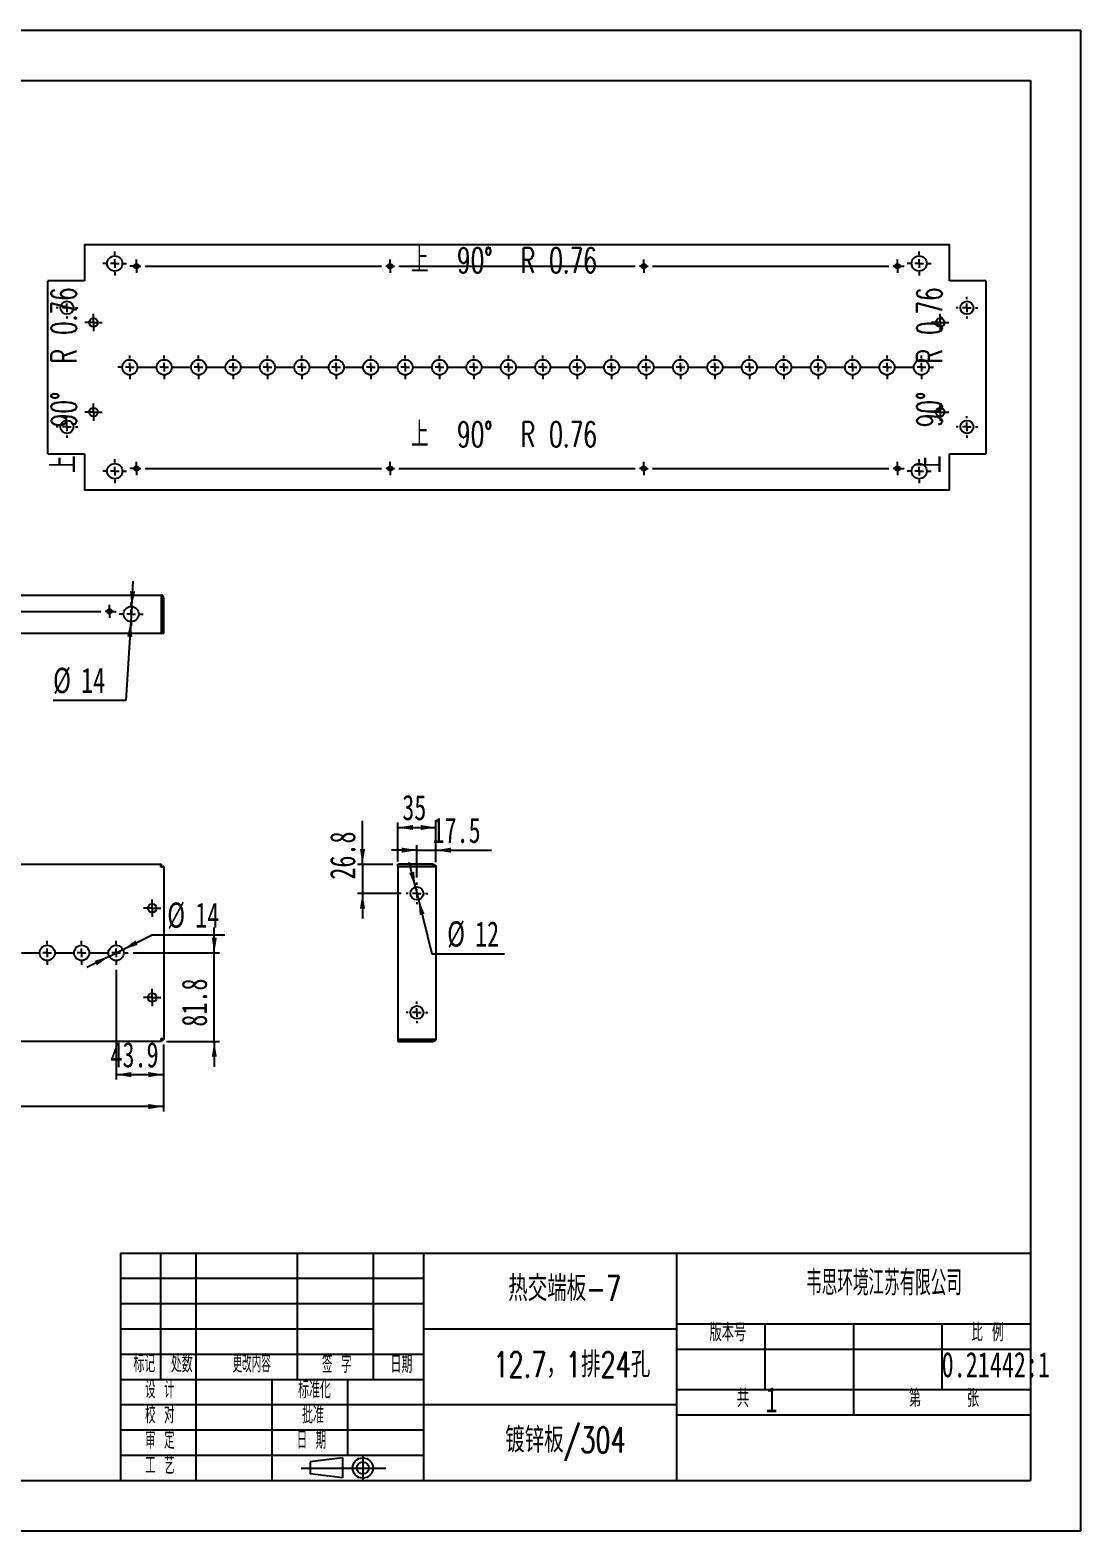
# Model space of a CAD drawing. Extents: x 0 to 1959, y 0 to 1385.
# Drawn here: x 989 to 1959, y 0 to 1385 of the extents above; entities that cross this region are included whole.
import ezdxf

# ---------------------------------------------------------------- set-up
doc = ezdxf.new("R2010")
doc.units = 0
doc.header["$LTSCALE"] = 4.663751
doc.layers.get('0').update_dxf_attribs({"linetype": 'CONTINUOUS'})
for name, color, linetype in [('粗实线', 7, 'CONTINUOUS'), ('细实线', 7, 'CONTINUOUS'), ('轮廓线层', 7, 'CONTINUOUS')]:
    doc.layers.add(name, color=color, linetype=linetype)
doc.styles.add('SLDTEXTSTYLE0', font='TXT', dxfattribs={"width": 0.7, "bigfont": 'bigfont'})
doc.styles.add('SLDTEXTSTYLE1', font='TXT', dxfattribs={"width": 0.56, "bigfont": 'bigfont'})
doc.styles.add('SLDTEXTSTYLE2', font='TXT', dxfattribs={"width": 0.49, "bigfont": 'bigfont'})
doc.styles.add('SLDTEXTSTYLE3', font='TXT', dxfattribs={"width": 0.54, "bigfont": 'bigfont'})
doc.styles.add('SLDTEXTSTYLE4', font='TXT', dxfattribs={"width": 0.63, "bigfont": 'bigfont'})
doc.styles.add('SLDTEXTSTYLE5', font='TXT', dxfattribs={"width": 0.586667, "bigfont": 'bigfont'})
doc.styles.add('SLDTEXTSTYLE6', font='TXT', dxfattribs={"width": 0.7})
doc.styles.add('SLDTEXTSTYLE7', font='TXT', dxfattribs={"width": 0.628571, "bigfont": 'bigfont'})
doc.dimstyles.new('SLDDIMSTYLE0', dxfattribs={"dimtxt": 23.318754, "dimasz": 13.991252, "dimexe": 0, "dimexo": 0.0625, "dimgap": 5.829689, "dimtad": 2, "dimdec": 1, "dimrnd": 1e-09, "dimzin": 12, "dimtxsty": 'SLDTEXTSTYLE6', "dimsah": 1, "dimcen": 0.09, "dimazin": 3, "dimtfac": 1, "dimtdec": 1, "dimtofl": 0, "dimtmove": 0, "dimatfit": 3, "dimtolj": 1, "dimtzin": 12})
doc.dimstyles.new('SLDDIMSTYLE1', dxfattribs={"dimtxt": 23.318754, "dimasz": 13.991252, "dimexe": 0, "dimexo": 0.0625, "dimgap": 5.829689, "dimtad": 2, "dimdec": 1, "dimrnd": 1e-09, "dimzin": 12, "dimtxsty": 'SLDTEXTSTYLE6', "dimsah": 1, "dimcen": 0.09, "dimazin": 3, "dimtfac": 1, "dimtdec": 1, "dimtmove": 0, "dimatfit": 3, "dimtolj": 1, "dimtzin": 12})
doc.dimstyles.new('SLDDIMSTYLE2', dxfattribs={"dimtxt": 23.318754, "dimasz": 13.991252, "dimexe": 0, "dimexo": 0.0625, "dimgap": 5.829689, "dimtad": 0, "dimtih": 1, "dimtoh": 1, "dimdec": 1, "dimrnd": 1e-09, "dimzin": 12, "dimtxsty": 'SLDTEXTSTYLE6', "dimsah": 1, "dimcen": 0, "dimazin": 3, "dimtfac": 1, "dimtdec": 1, "dimtmove": 0, "dimatfit": 3, "dimtolj": 1, "dimtzin": 12})

# ---------------------------------------------------------------- blocks, each defined once
blk = doc.blocks.new('块6')
at = {"color": 7, "linetype": 'CONTINUOUS'}
for p, q in [((593.5, 724.1), (556.2, 719.4)), ((556.2, 719.4), (556.2, 705.4)), ((593.5, 724.1), (593.5, 700.8)), ((593.5, 700.8), (556.2, 705.4))]:
    blk.add_line(p, q, dxfattribs=at)
at = {"layer": '轮廓线层', "color": 7}
for p, q in [((545.6, 712.3), (643.2, 712.3)), ((616.7, 726.1), (616.7, 698.5))]:
    blk.add_line(p, q, dxfattribs=at)
for radius in [11.7, 7]:
    blk.add_circle((616.7, 712.3), radius, dxfattribs=at)
blk = doc.blocks.new('_D')
at = {"layer": '细实线'}
for p, q in [((310.6, 449), (310.6, 387)), ((1112.6, 449), (1112.6, 387)), ((1112.6, 391.7), (310.6, 391.7))]:
    blk.add_line(p, q, dxfattribs=at)
for points in [[(310.6, 391.7), (324.6, 389.4), (324.6, 394)], [(1112.6, 391.7), (1098.6, 394), (1098.6, 389.4)]]:
    blk.add_solid(points, dxfattribs=at)
at = {"layer": '细实线', "insert": (691.3, 421.8), "char_height": 23.32, "attachment_point": 1, "style": 'SLDTEXTSTYLE6'}
blk.add_mtext('802', dxfattribs=at)
blk = doc.blocks.new('_D_2')
at = {"layer": '细实线'}
for p, q in [((1068.7, 517.8), (1068.7, 416.5)), ((1112.6, 449), (1112.6, 416.5)), ((1068.7, 421.2), (1112.6, 421.2))]:
    blk.add_line(p, q, dxfattribs=at)
for points in [[(1068.7, 421.2), (1082.7, 418.8), (1082.7, 423.5)], [(1112.6, 421.2), (1098.6, 423.5), (1098.6, 418.8)]]:
    blk.add_solid(points, dxfattribs=at)
at = {"layer": '细实线', "insert": (1063.5, 451.2), "char_height": 23.32, "attachment_point": 1, "style": 'SLDTEXTSTYLE6'}
blk.add_mtext('43.9', dxfattribs=at)
blk = doc.blocks.new('_D_3')
at = {"layer": '细实线'}
for p, q in [((1159.3, 533.5), (1159.3, 556.8)), ((1084.4, 533.5), (1164, 533.5)), ((1159.3, 451.7), (1159.3, 533.5)), ((1115.3, 451.7), (1164, 451.7)), ((1159.3, 451.7), (1159.3, 428.4))]:
    blk.add_line(p, q, dxfattribs=at)
for points in [[(1159.3, 533.5), (1161.6, 547.4), (1157, 547.4)], [(1159.3, 451.7), (1157, 437.7), (1161.6, 437.7)]]:
    blk.add_solid(points, dxfattribs=at)
at = {"layer": '细实线', "insert": (1129.2, 465.4), "char_height": 23.32, "attachment_point": 1, "rotation": 90, "style": 'SLDTEXTSTYLE6'}
blk.add_mtext('81.8', dxfattribs=at)
blk = doc.blocks.new('_D_4')
at = {"layer": '细实线'}
for p, q in [((1075, 536.6), (1101.9, 550)), ((1101.9, 550), (1168.9, 550)), ((1062.4, 530.3), (1041.6, 520)), ((1062.4, 530.3), (1075, 536.6))]:
    blk.add_line(p, q, dxfattribs=at)
for points in [[(1075, 536.6), (1088.5, 540.7), (1086.5, 544.9)], [(1062.4, 530.3), (1048.9, 526.2), (1051, 522)]]:
    blk.add_solid(points, dxfattribs=at)
at = {"layer": '细实线', "char_height": 23.32, "attachment_point": 1, "style": 'SLDTEXTSTYLE6'}
for s, insert in [('%%c', (1115.9, 580)), ('14', (1141.7, 580))]:
    blk.add_mtext(s, dxfattribs=dict(at, insert=insert))
blk = doc.blocks.new('SW_CENTERMARKSYMBOL_0')
at = {"layer": '细实线', "color": 0}
for p, q in [((-706.5, 0), (-709.5, 0)), ((-698.5, 0), (-702.5, 0)), ((-698.5, 8), (-698.5, 11)), ((-698.5, 0), (-698.5, 4)), ((-698.5, 0), (-698.5, -4)), ((-698.5, 0), (-694.5, 0)), ((-690.5, 0), (-674.75, 0)), ((-666.75, 0), (-670.75, 0)), ((-666.75, 8), (-666.75, 11)), ((-666.75, 0), (-666.75, 4)), ((-666.75, 0), (-666.75, -4)), ((-666.75, 0), (-662.75, 0)), ((-658.75, 0), (-643, 0)), ((-635, 0), (-639, 0)), ((-635, 8), (-635, 11)), ((-635, 0), (-635, 4)), ((-635, 0), (-635, -4)), ((-635, 0), (-631, 0)), ((-627, 0), (-611.25, 0)), ((-603.25, 0), (-607.25, 0)), ((-603.25, 8), (-603.25, 11)), ((-603.25, 0), (-603.25, 4)), ((-603.25, 0), (-603.25, -4)), ((-603.25, 0), (-599.25, 0)), ((-595.25, 0), (-579.5, 0)), ((-571.5, 0), (-575.5, 0)), ((-571.5, 8), (-571.5, 11)), ((-571.5, 0), (-571.5, 4)), ((-571.5, 0), (-571.5, -4)), ((-571.5, 0), (-567.5, 0)), ((-563.5, 0), (-547.75, 0)), ((-539.75, 0), (-543.75, 0)), ((-539.75, 8), (-539.75, 11)), ((-539.75, 0), (-539.75, 4)), ((-539.75, 0), (-539.75, -4)), ((-539.75, 0), (-535.75, 0)), ((-531.75, 0), (-516, 0)), ((-508, 0), (-512, 0)), ((-508, 8), (-508, 11)), ((-508, 0), (-508, 4)), ((-508, 0), (-508, -4)), ((-508, 0), (-504, 0)), ((-500, 0), (-484.25, 0)), ((-476.25, 0), (-480.25, 0)), ((-476.25, 8), (-476.25, 11)), ((-476.25, 0), (-476.25, 4)), ((-476.25, 0), (-476.25, -4)), ((-476.25, 0), (-472.25, 0)), ((-468.25, 0), (-452.5, 0)), ((-444.5, 0), (-448.5, 0)), ((-444.5, 8), (-444.5, 11)), ((-444.5, 0), (-444.5, 4)), ((-444.5, 0), (-444.5, -4)), ((-444.5, 0), (-440.5, 0)), ((-436.5, 0), (-420.75, 0)), ((-412.75, 0), (-416.75, 0)), ((-412.75, 8), (-412.75, 11)), ((-412.75, 0), (-412.75, 4)), ((-412.75, 0), (-412.75, -4)), ((-412.75, 0), (-408.75, 0)), ((-404.75, 0), (-389, 0)), ((-381, 0), (-385, 0)), ((-381, 8), (-381, 11)), ((-381, 0), (-381, 4)), ((-381, 0), (-381, -4)), ((-381, 0), (-377, 0)), ((-373, 0), (-357.25, 0)), ((-349.25, 0), (-353.25, 0)), ((-349.25, 8), (-349.25, 11)), ((-349.25, 0), (-349.25, 4)), ((-349.25, 0), (-349.25, -4)), ((-349.25, 0), (-345.25, 0)), ((-341.25, 0), (-325.5, 0)), ((-317.5, 0), (-321.5, 0)), ((-317.5, 8), (-317.5, 11)), ((-317.5, 0), (-317.5, 4)), ((-317.5, 0), (-317.5, -4)), ((-317.5, 0), (-313.5, 0)), ((-309.5, 0), (-293.75, 0)), ((-285.75, 0), (-289.75, 0)), ((-285.75, 8), (-285.75, 11)), ((-285.75, 0), (-285.75, 4)), ((-285.75, 0), (-285.75, -4)), ((-285.75, 0), (-281.75, 0)), ((-277.75, 0), (-262, 0)), ((-254, 0), (-258, 0)), ((-254, 8), (-254, 11)), ((-254, 0), (-254, 4)), ((-254, 0), (-254, -4)), ((-254, 0), (-250, 0)), ((-246, 0), (-230.25, 0)), ((-222.25, 0), (-226.25, 0)), ((-222.25, 8), (-222.25, 11)), ((-222.25, 0), (-222.25, 4)), ((-222.25, 0), (-222.25, -4)), ((-222.25, 0), (-218.25, 0)), ((-214.25, 0), (-198.5, 0)), ((-190.5, 0), (-194.5, 0)), ((-190.5, 8), (-190.5, 11)), ((-190.5, 0), (-190.5, 4)), ((-190.5, 0), (-190.5, -4)), ((-190.5, 0), (-186.5, 0)), ((-182.5, 0), (-166.75, 0)), ((-158.75, 0), (-162.75, 0)), ((-158.75, 8), (-158.75, 11)), ((-158.75, 0), (-158.75, 4)), ((-158.75, 0), (-158.75, -4)), ((-158.75, 0), (-154.75, 0)), ((-150.75, 0), (-135, 0)), ((-127, 0), (-131, 0)), ((-127, 8), (-127, 11)), ((-127, 0), (-127, 4)), ((-127, 0), (-127, -4)), ((-127, 0), (-123, 0)), ((-119, 0), (-103.25, 0)), ((-95.25, 0), (-99.25, 0)), ((-95.25, 8), (-95.25, 11)), ((-95.25, 0), (-95.25, 4)), ((-95.25, 0), (-95.25, -4)), ((-95.25, 0), (-91.25, 0)), ((-87.25, 0), (-71.5, 0)), ((-63.5, 0), (-67.5, 0)), ((-63.5, 8), (-63.5, 11)), ((-63.5, 0), (-63.5, 4)), ((-63.5, 0), (-63.5, -4)), ((-63.5, 0), (-59.5, 0)), ((-55.5, 0), (-39.75, 0)), ((-31.75, 0), (-35.75, 0)), ((-31.75, 8), (-31.75, 11)), ((-31.75, 0), (-31.75, 4)), ((-31.75, 0), (-31.75, -4)), ((-31.75, 0), (-27.75, 0)), ((-23.75, 0), (-8, 0)), ((0, 0), (-4, 0)), ((0, 8), (0, 11)), ((0, 0), (0, 4)), ((0, 0), (0, -4)), ((0, 0), (4, 0)), ((8, 0), (23.75, 0)), ((31.75, 0), (27.75, 0)), ((31.75, 8), (31.75, 11)), ((31.75, 0), (31.75, 4)), ((31.75, 0), (31.75, -4)), ((31.75, 0), (35.75, 0)), ((39.75, 0), (42.75, 0)), ((-698.5, -8), (-698.5, -11)), ((-666.75, -8), (-666.75, -11)), ((-635, -8), (-635, -11)), ((-603.25, -8), (-603.25, -11)), ((-571.5, -8), (-571.5, -11)), ((-539.75, -8), (-539.75, -11)), ((-508, -8), (-508, -11)), ((-476.25, -8), (-476.25, -11)), ((-444.5, -8), (-444.5, -11)), ((-412.75, -8), (-412.75, -11)), ((-381, -8), (-381, -11)), ((-349.25, -8), (-349.25, -11)), ((-317.5, -8), (-317.5, -11)), ((-285.75, -8), (-285.75, -11)), ((-254, -8), (-254, -11)), ((-222.25, -8), (-222.25, -11)), ((-190.5, -8), (-190.5, -11)), ((-158.75, -8), (-158.75, -11)), ((-127, -8), (-127, -11)), ((-95.25, -8), (-95.25, -11)), ((-63.5, -8), (-63.5, -11)), ((-31.75, -8), (-31.75, -11)), ((0, -8), (0, -11)), ((31.75, -8), (31.75, -11))]:
    blk.add_line(p, q, dxfattribs=at)
blk = doc.blocks.new('SW_CENTERMARKSYMBOL_2')
at = {"layer": '细实线', "color": 0}
for p, q in [((-4, 0), (-8, 0)), ((0, 0), (-4, 0)), ((0, 4), (0, 8)), ((0, 0), (0, 4)), ((0, 0), (0, -4)), ((0, 0), (4, 0)), ((4, 0), (8, 0)), ((0, -4), (0, -8))]:
    blk.add_line(p, q, dxfattribs=at)
blk = doc.blocks.new('SW_CENTERMARKSYMBOL_3')
at = {"layer": '细实线', "color": 0}
for p, q in [((-4, 0), (-8, 0)), ((0, 0), (-4, 0)), ((0, 4), (0, 8)), ((0, 0), (0, 4)), ((0, 0), (0, -4)), ((0, 0), (4, 0)), ((4, 0), (8, 0)), ((0, -4), (0, -8))]:
    blk.add_line(p, q, dxfattribs=at)
blk = doc.blocks.new('_D_9')
at = {"layer": '细实线'}
for p, q in [((1328.7, 617.9), (1328.7, 653.9)), ((1363.7, 617.2), (1363.7, 653.9)), ((1328.7, 649.2), (1363.7, 649.2))]:
    blk.add_line(p, q, dxfattribs=at)
for points in [[(1328.7, 649.2), (1342.7, 646.9), (1342.7, 651.5)], [(1363.7, 649.2), (1349.7, 651.5), (1349.7, 646.9)]]:
    blk.add_solid(points, dxfattribs=at)
at = {"layer": '细实线', "insert": (1332.7, 679.3), "char_height": 23.32, "attachment_point": 1, "style": 'SLDTEXTSTYLE6'}
blk.add_mtext('35', dxfattribs=at)
blk = doc.blocks.new('_D_10')
at = {"layer": '细实线'}
for p, q in [((1346.2, 628.3), (1322.9, 628.3)), ((1346.2, 603.1), (1346.2, 632.9)), ((1346.2, 628.3), (1363.7, 628.3)), ((1363.7, 617.2), (1363.7, 632.9)), ((1363.7, 628.3), (1414.9, 628.3))]:
    blk.add_line(p, q, dxfattribs=at)
for points in [[(1346.2, 628.3), (1332.2, 630.6), (1332.2, 625.9)], [(1363.7, 628.3), (1377.7, 625.9), (1377.7, 630.6)]]:
    blk.add_solid(points, dxfattribs=at)
at = {"layer": '细实线', "insert": (1360.6, 658.3), "char_height": 23.32, "attachment_point": 1, "style": 'SLDTEXTSTYLE6'}
blk.add_mtext('17.5', dxfattribs=at)
blk = doc.blocks.new('_D_11')
at = {"layer": '细实线'}
for p, q in [((1296, 615.2), (1296, 655.4)), ((1324.1, 615.2), (1291.4, 615.2)), ((1296, 615.2), (1296, 588.4)), ((1331.6, 588.4), (1291.4, 588.4)), ((1296, 588.4), (1296, 565.1))]:
    blk.add_line(p, q, dxfattribs=at)
for points in [[(1296, 615.2), (1298.4, 629.2), (1293.7, 629.2)], [(1296, 588.4), (1293.7, 574.4), (1298.4, 574.4)]]:
    blk.add_solid(points, dxfattribs=at)
at = {"layer": '细实线', "insert": (1266, 601.1), "char_height": 23.32, "attachment_point": 1, "rotation": 90, "style": 'SLDTEXTSTYLE6'}
blk.add_mtext('26.8', dxfattribs=at)
blk = doc.blocks.new('_D_12')
at = {"layer": '细实线'}
for p, q in [((1344.8, 594.2), (1339.2, 616.9)), ((1344.8, 594.2), (1347.7, 582.6)), ((1347.7, 582.6), (1360.1, 532.5)), ((1360.1, 532.5), (1427, 532.5))]:
    blk.add_line(p, q, dxfattribs=at)
for points in [[(1344.8, 594.2), (1343.7, 608.4), (1339.1, 607.3)], [(1347.7, 582.6), (1348.8, 568.4), (1353.3, 569.6)]]:
    blk.add_solid(points, dxfattribs=at)
at = {"layer": '细实线', "char_height": 23.32, "attachment_point": 1, "style": 'SLDTEXTSTYLE6'}
for s, insert in [('%%c', (1374.1, 562.6)), ('12', (1399.8, 562.6))]:
    blk.add_mtext(s, dxfattribs=dict(at, insert=insert))
blk = doc.blocks.new('SW_CENTERMARKSYMBOL_5')
at = {"layer": '细实线', "color": 0}
for p, q in [((-8, 0), (-10, 0)), ((0, 0), (-4, 0)), ((0, 8), (0, 10)), ((0, 0), (0, 4)), ((0, 0), (0, -4)), ((0, 0), (4, 0)), ((8, 0), (10, 0)), ((0, -8), (0, -10))]:
    blk.add_line(p, q, dxfattribs=at)
blk = doc.blocks.new('SW_CENTERMARKSYMBOL_6')
at = {"layer": '细实线', "color": 0}
for p, q in [((-8, 0), (-10, 0)), ((0, 0), (-4, 0)), ((0, 8), (0, 10)), ((0, 0), (0, 4)), ((0, 0), (0, -4)), ((0, 0), (4, 0)), ((8, 0), (10, 0)), ((0, -8), (0, -10))]:
    blk.add_line(p, q, dxfattribs=at)
blk = doc.blocks.new('_D_17')
at = {"layer": '细实线'}
for p, q in [((1083.1, 853.1), (1084.5, 876.4)), ((1083.1, 853.1), (1082.2, 839.2)), ((1082.2, 839.2), (1077.6, 766.5)), ((1077.6, 766.5), (1010.6, 766.5))]:
    blk.add_line(p, q, dxfattribs=at)
for points in [[(1083.1, 853.1), (1086.3, 867), (1081.6, 867.3)], [(1082.2, 839.2), (1079, 825.4), (1083.6, 825.1)]]:
    blk.add_solid(points, dxfattribs=at)
at = {"layer": '细实线', "char_height": 23.32, "attachment_point": 1, "style": 'SLDTEXTSTYLE6'}
for s, insert in [('%%c', (1010.6, 796.6)), ('14', (1036.4, 796.6))]:
    blk.add_mtext(s, dxfattribs=dict(at, insert=insert))
blk = doc.blocks.new('SW_CENTERMARKSYMBOL_8')
at = {"layer": '细实线', "color": 0}
for p, q in [((-8, 0), (-11, 0)), ((0, 0), (-4, 0)), ((0, 8), (0, 11)), ((0, 0), (0, 4)), ((0, 0), (0, -4)), ((0, 0), (4, 0)), ((8, 0), (11, 0)), ((0, -8), (0, -11))]:
    blk.add_line(p, q, dxfattribs=at)
blk = doc.blocks.new('SW_CENTERMARKSYMBOL_9')
at = {"layer": '细实线', "color": 0}
for p, q in [((-238, 0), (-240.1, 0)), ((-234, 0), (-238, 0)), ((-234, 4), (-234, 6.1)), ((-234, 0), (-234, 4)), ((-234, 0), (-234, -4)), ((-234, 0), (-230, 0)), ((-226, 0), (-8, 0)), ((0, 0), (-4, 0)), ((0, 4), (0, 6.1)), ((0, 0), (0, 4)), ((0, 0), (0, -4)), ((0, 0), (4, 0)), ((8, 0), (226, 0)), ((234, 0), (230, 0)), ((234, 4), (234, 6.1)), ((234, 0), (234, 4)), ((234, 0), (234, -4)), ((234, 0), (238, 0)), ((242, 0), (460, 0)), ((468, 0), (464, 0)), ((468, 4), (468, 6.1)), ((468, 0), (468, 4)), ((468, 0), (468, -4)), ((468, 0), (472, 0)), ((472, 0), (474.1, 0)), ((-234, -4), (-234, -6.1)), ((0, -4), (0, -6.1)), ((234, -4), (234, -6.1)), ((468, -4), (468, -6.1))]:
    blk.add_line(p, q, dxfattribs=at)
blk = doc.blocks.new('SW_CENTERMARKSYMBOL_10')
at = {"layer": '细实线', "color": 0}
for p, q in [((-39.75, 0), (-42.75, 0)), ((-31.75, 0), (-35.75, 0)), ((-31.75, 8), (-31.75, 11)), ((-31.75, 0), (-31.75, 4)), ((-31.75, 0), (-31.75, -4)), ((-31.75, 0), (-27.75, 0)), ((-23.75, 0), (-8, 0)), ((0, 0), (-4, 0)), ((0, 8), (0, 11)), ((0, 0), (0, 4)), ((0, 0), (0, -4)), ((0, 0), (4, 0)), ((8, 0), (23.75, 0)), ((31.75, 0), (27.75, 0)), ((31.75, 8), (31.75, 11)), ((31.75, 0), (31.75, 4)), ((31.75, 0), (31.75, -4)), ((31.75, 0), (35.75, 0)), ((39.75, 0), (55.5, 0)), ((63.5, 0), (59.5, 0)), ((63.5, 8), (63.5, 11)), ((63.5, 0), (63.5, 4)), ((63.5, 0), (63.5, -4)), ((63.5, 0), (67.5, 0)), ((71.5, 0), (87.25, 0)), ((95.25, 0), (91.25, 0)), ((95.25, 8), (95.25, 11)), ((95.25, 0), (95.25, 4)), ((95.25, 0), (95.25, -4)), ((95.25, 0), (99.25, 0)), ((103.25, 0), (119, 0)), ((127, 0), (123, 0)), ((127, 8), (127, 11)), ((127, 0), (127, 4)), ((127, 0), (127, -4)), ((127, 0), (131, 0)), ((135, 0), (150.75, 0)), ((158.75, 0), (154.75, 0)), ((158.75, 8), (158.75, 11)), ((158.75, 0), (158.75, 4)), ((158.75, 0), (158.75, -4)), ((158.75, 0), (162.75, 0)), ((166.75, 0), (182.5, 0)), ((190.5, 0), (186.5, 0)), ((190.5, 8), (190.5, 11)), ((190.5, 0), (190.5, 4)), ((190.5, 0), (190.5, -4)), ((190.5, 0), (194.5, 0)), ((198.5, 0), (214.25, 0)), ((222.25, 0), (218.25, 0)), ((222.25, 8), (222.25, 11)), ((222.25, 0), (222.25, 4)), ((222.25, 0), (222.25, -4)), ((222.25, 0), (226.25, 0)), ((230.25, 0), (246, 0)), ((254, 0), (250, 0)), ((254, 8), (254, 11)), ((254, 0), (254, 4)), ((254, 0), (254, -4)), ((254, 0), (258, 0)), ((262, 0), (277.75, 0)), ((285.75, 0), (281.75, 0)), ((285.75, 8), (285.75, 11)), ((285.75, 0), (285.75, 4)), ((285.75, 0), (285.75, -4)), ((285.75, 0), (289.75, 0)), ((293.75, 0), (309.5, 0)), ((317.5, 0), (313.5, 0)), ((317.5, 8), (317.5, 11)), ((317.5, 0), (317.5, 4)), ((317.5, 0), (317.5, -4)), ((317.5, 0), (321.5, 0)), ((325.5, 0), (341.25, 0)), ((349.25, 0), (345.25, 0)), ((349.25, 8), (349.25, 11)), ((349.25, 0), (349.25, 4)), ((349.25, 0), (349.25, -4)), ((349.25, 0), (353.25, 0)), ((357.25, 0), (373, 0)), ((381, 0), (377, 0)), ((381, 8), (381, 11)), ((381, 0), (381, 4)), ((381, 0), (381, -4)), ((381, 0), (385, 0)), ((389, 0), (404.75, 0)), ((412.75, 0), (408.75, 0)), ((412.75, 8), (412.75, 11)), ((412.75, 0), (412.75, 4)), ((412.75, 0), (412.75, -4)), ((412.75, 0), (416.75, 0)), ((420.75, 0), (436.5, 0)), ((444.5, 0), (440.5, 0)), ((444.5, 8), (444.5, 11)), ((444.5, 0), (444.5, 4)), ((444.5, 0), (444.5, -4)), ((444.5, 0), (448.5, 0)), ((452.5, 0), (468.25, 0)), ((476.25, 0), (472.25, 0)), ((476.25, 8), (476.25, 11)), ((476.25, 0), (476.25, 4)), ((476.25, 0), (476.25, -4)), ((476.25, 0), (480.25, 0)), ((484.25, 0), (500, 0)), ((508, 0), (504, 0)), ((508, 8), (508, 11)), ((508, 0), (508, 4)), ((508, 0), (508, -4)), ((508, 0), (512, 0)), ((516, 0), (531.75, 0)), ((539.75, 0), (535.75, 0)), ((539.75, 8), (539.75, 11)), ((539.75, 0), (539.75, 4)), ((539.75, 0), (539.75, -4)), ((539.75, 0), (543.75, 0)), ((547.75, 0), (563.5, 0)), ((571.5, 0), (567.5, 0)), ((571.5, 8), (571.5, 11)), ((571.5, 0), (571.5, 4)), ((571.5, 0), (571.5, -4)), ((571.5, 0), (575.5, 0)), ((579.5, 0), (595.25, 0)), ((603.25, 0), (599.25, 0)), ((603.25, 8), (603.25, 11)), ((603.25, 0), (603.25, 4)), ((603.25, 0), (603.25, -4)), ((603.25, 0), (607.25, 0)), ((611.25, 0), (627, 0)), ((635, 0), (631, 0)), ((635, 8), (635, 11)), ((635, 0), (635, 4)), ((635, 0), (635, -4)), ((635, 0), (639, 0)), ((643, 0), (658.75, 0)), ((666.75, 0), (662.75, 0)), ((666.75, 8), (666.75, 11)), ((666.75, 0), (666.75, 4)), ((666.75, 0), (666.75, -4)), ((666.75, 0), (670.75, 0)), ((674.75, 0), (690.5, 0)), ((698.5, 0), (694.5, 0)), ((698.5, 8), (698.5, 11)), ((698.5, 0), (698.5, 4)), ((698.5, 0), (698.5, -4)), ((698.5, 0), (702.5, 0)), ((706.5, 0), (709.5, 0)), ((-31.75, -8), (-31.75, -11)), ((0, -8), (0, -11)), ((31.75, -8), (31.75, -11)), ((63.5, -8), (63.5, -11)), ((95.25, -8), (95.25, -11)), ((127, -8), (127, -11)), ((158.75, -8), (158.75, -11)), ((190.5, -8), (190.5, -11)), ((222.25, -8), (222.25, -11)), ((254, -8), (254, -11)), ((285.75, -8), (285.75, -11)), ((317.5, -8), (317.5, -11)), ((349.25, -8), (349.25, -11)), ((381, -8), (381, -11)), ((412.75, -8), (412.75, -11)), ((444.5, -8), (444.5, -11)), ((476.25, -8), (476.25, -11)), ((508, -8), (508, -11)), ((539.75, -8), (539.75, -11)), ((571.5, -8), (571.5, -11)), ((603.25, -8), (603.25, -11)), ((635, -8), (635, -11)), ((666.75, -8), (666.75, -11)), ((698.5, -8), (698.5, -11))]:
    blk.add_line(p, q, dxfattribs=at)
blk = doc.blocks.new('SW_CENTERMARKSYMBOL_11')
at = {"layer": '细实线', "color": 0}
for p, q in [((-4, 0), (-8, 0)), ((0, 0), (-4, 0)), ((0, 4), (0, 8)), ((0, 0), (0, 4)), ((0, 0), (0, -4)), ((0, 0), (4, 0)), ((4, 0), (8, 0)), ((0, -4), (0, -8))]:
    blk.add_line(p, q, dxfattribs=at)
blk = doc.blocks.new('SW_CENTERMARKSYMBOL_12')
at = {"layer": '细实线', "color": 0}
for p, q in [((-4, 0), (-8, 0)), ((0, 0), (-4, 0)), ((0, 4), (0, 8)), ((0, 0), (0, 4)), ((0, 0), (0, -4)), ((0, 0), (4, 0)), ((4, 0), (8, 0)), ((0, -4), (0, -8))]:
    blk.add_line(p, q, dxfattribs=at)
blk = doc.blocks.new('SW_CENTERMARKSYMBOL_13')
at = {"layer": '细实线', "color": 0}
for p, q in [((-4, 0), (-8, 0)), ((0, 0), (-4, 0)), ((0, 4), (0, 8)), ((0, 0), (0, 4)), ((0, 0), (0, -4)), ((0, 0), (4, 0)), ((4, 0), (8, 0)), ((0, -4), (0, -8))]:
    blk.add_line(p, q, dxfattribs=at)
blk = doc.blocks.new('SW_CENTERMARKSYMBOL_14')
at = {"layer": '细实线', "color": 0}
for p, q in [((-4, 0), (-8, 0)), ((0, 0), (-4, 0)), ((0, 4), (0, 8)), ((0, 0), (0, 4)), ((0, 0), (0, -4)), ((0, 0), (4, 0)), ((4, 0), (8, 0)), ((0, -4), (0, -8))]:
    blk.add_line(p, q, dxfattribs=at)
blk = doc.blocks.new('SW_CENTERMARKSYMBOL_15')
at = {"layer": '细实线', "color": 0}
for p, q in [((-8, 0), (-10, 0)), ((0, 0), (-4, 0)), ((0, 8), (0, 10)), ((0, 0), (0, 4)), ((0, 0), (0, -4)), ((0, 0), (4, 0)), ((8, 0), (10, 0)), ((0, -8), (0, -10))]:
    blk.add_line(p, q, dxfattribs=at)
blk = doc.blocks.new('SW_CENTERMARKSYMBOL_16')
at = {"layer": '细实线', "color": 0}
for p, q in [((-8, 0), (-10, 0)), ((0, 0), (-4, 0)), ((0, 8), (0, 10)), ((0, 0), (0, 4)), ((0, 0), (0, -4)), ((0, 0), (4, 0)), ((8, 0), (10, 0)), ((0, -8), (0, -10))]:
    blk.add_line(p, q, dxfattribs=at)
blk = doc.blocks.new('SW_CENTERMARKSYMBOL_17')
at = {"layer": '细实线', "color": 0}
for p, q in [((-8, 0), (-11, 0)), ((0, 0), (-4, 0)), ((0, 8), (0, 11)), ((0, 0), (0, 4)), ((0, 0), (0, -4)), ((0, 0), (4, 0)), ((8, 0), (11, 0)), ((0, -8), (0, -11))]:
    blk.add_line(p, q, dxfattribs=at)
blk = doc.blocks.new('SW_CENTERMARKSYMBOL_18')
at = {"layer": '细实线', "color": 0}
for p, q in [((-8, 0), (-11, 0)), ((0, 0), (-4, 0)), ((0, 8), (0, 11)), ((0, 0), (0, 4)), ((0, 0), (0, -4)), ((0, 0), (4, 0)), ((8, 0), (11, 0)), ((0, -8), (0, -11))]:
    blk.add_line(p, q, dxfattribs=at)
blk = doc.blocks.new('SW_CENTERMARKSYMBOL_19')
at = {"layer": '细实线', "color": 0}
for p, q in [((-472, 0), (-474.1, 0)), ((-468, 0), (-472, 0)), ((-468, 4), (-468, 6.1)), ((-468, 0), (-468, 4)), ((-468, 0), (-468, -4)), ((-468, 0), (-464, 0)), ((-460, 0), (-242, 0)), ((-234, 0), (-238, 0)), ((-234, 4), (-234, 6.1)), ((-234, 0), (-234, 4)), ((-234, 0), (-234, -4)), ((-234, 0), (-230, 0)), ((-226, 0), (-8, 0)), ((0, 0), (-4, 0)), ((0, 4), (0, 6.1)), ((0, 0), (0, 4)), ((0, 0), (0, -4)), ((0, 0), (4, 0)), ((8, 0), (226, 0)), ((234, 0), (230, 0)), ((234, 4), (234, 6.1)), ((234, 0), (234, 4)), ((234, 0), (234, -4)), ((234, 0), (238, 0)), ((238, 0), (240.1, 0)), ((-468, -4), (-468, -6.1)), ((-234, -4), (-234, -6.1)), ((0, -4), (0, -6.1)), ((234, -4), (234, -6.1))]:
    blk.add_line(p, q, dxfattribs=at)
blk = doc.blocks.new('SW_CENTERMARKSYMBOL_20')
at = {"layer": '细实线', "color": 0}
for p, q in [((-8, 0), (-10, 0)), ((0, 0), (-4, 0)), ((0, 8), (0, 10)), ((0, 0), (0, 4)), ((0, 0), (0, -4)), ((0, 0), (4, 0)), ((8, 0), (10, 0)), ((0, -8), (0, -10))]:
    blk.add_line(p, q, dxfattribs=at)
blk = doc.blocks.new('SW_CENTERMARKSYMBOL_21')
at = {"layer": '细实线', "color": 0}
for p, q in [((-8, 0), (-10, 0)), ((0, 0), (-4, 0)), ((0, 8), (0, 10)), ((0, 0), (0, 4)), ((0, 0), (0, -4)), ((0, 0), (4, 0)), ((8, 0), (10, 0)), ((0, -8), (0, -10))]:
    blk.add_line(p, q, dxfattribs=at)
blk = doc.blocks.new('SW_CENTERMARKSYMBOL_22')
at = {"layer": '细实线', "color": 0}
for p, q in [((-8, 0), (-11, 0)), ((0, 0), (-4, 0)), ((0, 8), (0, 11)), ((0, 0), (0, 4)), ((0, 0), (0, -4)), ((0, 0), (4, 0)), ((8, 0), (11, 0)), ((0, -8), (0, -11))]:
    blk.add_line(p, q, dxfattribs=at)
blk = doc.blocks.new('SW_CENTERMARKSYMBOL_23')
at = {"layer": '细实线', "color": 0}
for p, q in [((-8, 0), (-11, 0)), ((0, 0), (-4, 0)), ((0, 8), (0, 11)), ((0, 0), (0, 4)), ((0, 0), (0, -4)), ((0, 0), (4, 0)), ((8, 0), (11, 0)), ((0, -8), (0, -11))]:
    blk.add_line(p, q, dxfattribs=at)
blk = doc.blocks.new('SW_CENTERMARKSYMBOL_24')
at = {"layer": '细实线', "color": 0}
for p, q in [((-472, 0), (-474.1, 0)), ((-468, 0), (-472, 0)), ((-468, 4), (-468, 6.1)), ((-468, 0), (-468, 4)), ((-468, 0), (-468, -4)), ((-468, 0), (-464, 0)), ((-460, 0), (-242, 0)), ((-234, 0), (-238, 0)), ((-234, 4), (-234, 6.1)), ((-234, 0), (-234, 4)), ((-234, 0), (-234, -4)), ((-234, 0), (-230, 0)), ((-226, 0), (-8, 0)), ((0, 0), (-4, 0)), ((0, 4), (0, 6.1)), ((0, 0), (0, 4)), ((0, 0), (0, -4)), ((0, 0), (4, 0)), ((8, 0), (226, 0)), ((234, 0), (230, 0)), ((234, 4), (234, 6.1)), ((234, 0), (234, 4)), ((234, 0), (234, -4)), ((234, 0), (238, 0)), ((238, 0), (240.1, 0)), ((-468, -4), (-468, -6.1)), ((-234, -4), (-234, -6.1)), ((0, -4), (0, -6.1)), ((234, -4), (234, -6.1))]:
    blk.add_line(p, q, dxfattribs=at)

msp = doc.modelspace()

# ---------------------------------------------------------------- linework, layer by layer
at = {"color": 7, "linetype": 'CONTINUOUS'}
for p, q in [((1039.43, 1187.2), (1039.43, 1153.64)), ((1039.43, 1187.2), (1837.49, 1187.2)), ((1837.49, 1153.64), (1837.49, 1187.2)), ((1005.88, 994.09), (1005.88, 1153.64)), ((1039.43, 1153.64), (1005.88, 1153.64)), ((1871.04, 1153.64), (1837.49, 1153.64)), ((1871.04, 1153.64), (1871.04, 994.09)), ((1005.88, 994.09), (1039.43, 994.09)), ((1039.43, 994.09), (1039.43, 960.54)), ((1837.49, 994.09), (1871.04, 994.09)), ((1837.49, 960.54), (1837.49, 994.09)), ((1837.49, 960.54), (1039.43, 960.54)), ((313.27, 863.66), (1109.95, 863.66)), ((1110.64, 861), (1110.64, 828.66)), ((1110.71, 828.66), (1110.71, 861)), ((1110.71, 861), (1112.61, 861)), ((1112.61, 828.66), (1112.61, 861)), ((312.58, 828.66), (1110.64, 828.66)), ((1110.71, 828.66), (1112.61, 828.66)), ((312.58, 615.21), (1110.64, 615.21)), ((1110.64, 613.31), (1110.64, 615.21)), ((1110.71, 613.24), (1112.61, 613.24)), ((1112.61, 613.24), (1112.61, 453.68)), ((1328.72, 613.31), (1328.72, 615.21)), ((1361.06, 615.21), (1328.72, 615.21)), ((1361.06, 613.31), (1328.72, 613.31)), ((1328.72, 613.24), (1328.72, 453.68)), ((1328.72, 613.24), (1361.06, 613.24)), ((1361.06, 613.31), (1361.06, 615.21)), ((1363.72, 612.55), (1363.72, 454.37)), ((1110.64, 451.71), (312.58, 451.71)), ((1110.64, 453.61), (1110.64, 451.71)), ((1110.71, 453.68), (1112.61, 453.68)), ((1361.06, 453.68), (1328.72, 453.68)), ((1328.72, 453.61), (1361.06, 453.61)), ((1328.72, 453.61), (1328.72, 451.71)), ((1328.72, 451.71), (1361.06, 451.71)), ((1361.06, 453.61), (1361.06, 451.71))]:
    msp.add_line(p, q, dxfattribs=at)
for centre, radius in [((1067.46, 1169.7), 7), ((1087.46, 1167.2), 2.1), ((1321.46, 1167.2), 2.1), ((1555.46, 1167.2), 2.1), ((1789.46, 1167.2), 2.1), ((1809.46, 1169.7), 7), ((1023.38, 1128.82), 6), ((1853.54, 1128.82), 6), ((1047.96, 1115.12), 4), ((1828.96, 1115.12), 4), ((1081.36, 1073.87), 7), ((1113.11, 1073.87), 7), ((1144.86, 1073.87), 7), ((1176.61, 1073.87), 7), ((1208.36, 1073.87), 7), ((1240.11, 1073.87), 7), ((1271.86, 1073.87), 7), ((1303.61, 1073.87), 7), ((1335.36, 1073.87), 7), ((1367.11, 1073.87), 7), ((1398.86, 1073.87), 7), ((1430.61, 1073.87), 7), ((1462.36, 1073.87), 7), ((1494.11, 1073.87), 7), ((1525.86, 1073.87), 7), ((1557.61, 1073.87), 7), ((1589.36, 1073.87), 7), ((1621.11, 1073.87), 7), ((1652.86, 1073.87), 7), ((1684.61, 1073.87), 7), ((1716.36, 1073.87), 7), ((1748.11, 1073.87), 7), ((1779.86, 1073.87), 7), ((1811.61, 1073.87), 7), ((1047.96, 1032.62), 4), ((1828.96, 1032.62), 4), ((1023.38, 1018.92), 6), ((1853.54, 1018.92), 6), ((1067.46, 978.04), 7), ((1809.46, 978.04), 7), ((1087.46, 980.54), 2.1), ((1321.46, 980.54), 2.1), ((1555.46, 980.54), 2.1), ((1789.46, 980.54), 2.1), ((1062.61, 848.66), 2.1), ((1082.61, 846.16), 7), ((1346.22, 588.41), 6), ((1102.11, 574.71), 4), ((1005.21, 533.46), 7), ((1036.96, 533.46), 7), ((1068.71, 533.46), 7), ((1102.11, 492.21), 4), ((1346.22, 478.51), 6)]:
    msp.add_circle(centre, radius, dxfattribs=at)
for points, knots in [([(1109.95, 863.66), (1110.01, 863.66), (1110.06, 863.59), (1110.18, 863.33), (1110.24, 863.13), (1110.35, 862.64), (1110.41, 862.34), (1110.52, 861.7), (1110.58, 861.35), (1110.64, 861)], [0, 0, 0, 0, 0.25, 0.25, 0.5, 0.5, 0.75, 0.75, 1, 1, 1, 1]), ([(1112.61, 861), (1112.61, 861.35), (1112.54, 861.7), (1112.27, 862.34), (1112.08, 862.64), (1111.58, 863.13), (1111.29, 863.33), (1110.64, 863.59), (1110.3, 863.66), (1109.95, 863.66)], [0, 0, 0, 0, 0.25, 0.25, 0.5, 0.5, 0.75, 0.75, 1, 1, 1, 1]), ([(1110.71, 861), (1110.7, 861.1), (1110.69, 861.26), (1110.6, 861.38), (1110.57, 861.42)], [0, 0, 0, 0, 0.6645413, 1, 1, 1, 1]), ([(1109.95, 612.55), (1110.01, 612.9), (1110.06, 613.24), (1110.18, 613.89), (1110.24, 614.18), (1110.35, 614.68), (1110.41, 614.87), (1110.52, 615.14), (1110.58, 615.21), (1110.64, 615.21)], [0, 0, 0, 0, 0.25, 0.25, 0.5, 0.5, 0.75, 0.75, 1, 1, 1, 1]), ([(1109.95, 612.55), (1110.01, 612.65), (1110.06, 612.75), (1110.18, 612.93), (1110.24, 613.02), (1110.35, 613.16), (1110.41, 613.21), (1110.52, 613.29), (1110.58, 613.31), (1110.64, 613.31)], [0, 0, 0, 0, 0.25, 0.25, 0.5, 0.5, 0.75, 0.75, 1, 1, 1, 1]), ([(1112.61, 613.24), (1112.61, 613.18), (1112.54, 613.12), (1112.27, 613.01), (1112.08, 612.95), (1111.58, 612.84), (1111.29, 612.78), (1110.64, 612.66), (1110.3, 612.61), (1109.95, 612.55)], [0, 0, 0, 0, 0.25, 0.25, 0.5, 0.5, 0.75, 0.75, 1, 1, 1, 1]), ([(1110.71, 613.24), (1110.71, 613.18), (1110.69, 613.12), (1110.61, 613.01), (1110.56, 612.95), (1110.42, 612.84), (1110.33, 612.78), (1110.15, 612.66), (1110.05, 612.61), (1109.95, 612.55)], [0, 0, 0, 0, 0.25, 0.25, 0.5, 0.5, 0.75, 0.75, 1, 1, 1, 1]), ([(1361.06, 615.21), (1361.41, 615.21), (1361.76, 615.14), (1362.4, 614.87), (1362.7, 614.68), (1363.19, 614.18), (1363.39, 613.89), (1363.65, 613.24), (1363.72, 612.9), (1363.72, 612.55)], [0, 0, 0, 0, 0.25, 0.25, 0.5, 0.5, 0.75, 0.75, 1, 1, 1, 1]), ([(1361.06, 613.31), (1361.16, 613.3), (1361.32, 613.29), (1361.44, 613.2), (1361.48, 613.17)], [0, 0, 0, 0, 0.6645413, 1, 1, 1, 1]), ([(1363.72, 612.55), (1363.72, 612.61), (1363.65, 612.66), (1363.39, 612.78), (1363.19, 612.84), (1362.7, 612.95), (1362.4, 613.01), (1361.76, 613.12), (1361.41, 613.18), (1361.06, 613.24)], [0, 0, 0, 0, 0.25, 0.25, 0.5, 0.5, 0.75, 0.75, 1, 1, 1, 1]), ([(1109.95, 454.37), (1110.01, 454.02), (1110.06, 453.67), (1110.18, 453.03), (1110.24, 452.73), (1110.35, 452.24), (1110.41, 452.04), (1110.52, 451.78), (1110.58, 451.71), (1110.64, 451.71)], [0, 0, 0, 0, 0.25, 0.25, 0.5, 0.5, 0.75, 0.75, 1, 1, 1, 1]), ([(1112.61, 453.68), (1112.61, 453.74), (1112.54, 453.79), (1112.27, 453.91), (1112.08, 453.97), (1111.58, 454.08), (1111.29, 454.14), (1110.64, 454.25), (1110.3, 454.31), (1109.95, 454.37)], [0, 0, 0, 0, 0.25, 0.25, 0.5, 0.5, 0.75, 0.75, 1, 1, 1, 1]), ([(1110.71, 453.68), (1110.71, 453.79), (1110.63, 453.91), (1110.34, 454.14), (1110.15, 454.25), (1109.95, 454.37)], [0, 0, 0, 0, 0.5, 0.5, 1, 1, 1, 1]), ([(1109.95, 454.37), (1110.06, 454.17), (1110.18, 453.97), (1110.41, 453.69), (1110.52, 453.61), (1110.64, 453.61)], [0, 0, 0, 0, 0.5, 0.5, 1, 1, 1, 1]), ([(1361.06, 453.68), (1361.41, 453.74), (1361.76, 453.79), (1362.4, 453.91), (1362.7, 453.97), (1363.19, 454.08), (1363.39, 454.14), (1363.65, 454.25), (1363.72, 454.31), (1363.72, 454.37)], [0, 0, 0, 0, 0.25, 0.25, 0.5, 0.5, 0.75, 0.75, 1, 1, 1, 1]), ([(1363.72, 454.37), (1363.72, 454.02), (1363.65, 453.67), (1363.39, 453.03), (1363.19, 452.73), (1362.7, 452.24), (1362.4, 452.04), (1361.76, 451.78), (1361.41, 451.71), (1361.06, 451.71)], [0, 0, 0, 0, 0.25, 0.25, 0.5, 0.5, 0.75, 0.75, 1, 1, 1, 1]), ([(1361.48, 453.75), (1361.44, 453.72), (1361.32, 453.63), (1361.16, 453.62), (1361.06, 453.61)], [0, 0, 0, 0, 0.3354587, 1, 1, 1, 1])]:
    msp.add_open_spline(points, degree=3, knots=knots, dxfattribs=at)
at = {"layer": '粗实线'}
for p, q in [((46.64, 1338.5), (1912.14, 1338.5)), ((1912.14, 1338.5), (1912.14, 46.64)), ((1352.49, 186.55), (1585.68, 186.55)), ((1352.49, 116.59), (1585.68, 116.59)), ((46.64, 46.64), (1912.14, 46.64))]:
    msp.add_line(p, q, dxfattribs=at)
at = {"layer": '粗实线', "color": 7}
for p, q in [((1072.66, 256.51), (1912.14, 256.51)), ((1072.66, 256.51), (1072.66, 46.64)), ((1109.97, 139.91), (1109.97, 256.51)), ((1142.62, 46.64), (1142.62, 256.51)), ((1235.89, 256.51), (1235.89, 139.91)), ((1305.85, 256.51), (1305.85, 139.91)), ((1352.49, 46.64), (1352.49, 256.51)), ((1585.68, 256.51), (1585.68, 46.64)), ((1912.14, 256.51), (1912.14, 46.64)), ((1585.68, 191.21), (1912.14, 191.21)), ((1667.29, 191.21), (1667.29, 130.59)), ((1748.91, 191.21), (1748.91, 130.59)), ((1830.52, 191.21), (1830.52, 130.59)), ((1585.68, 167.9), (1912.14, 167.9)), ((1072.66, 139.91), (1352.49, 139.91)), ((1212.58, 46.64), (1212.58, 139.91)), ((1282.53, 69.96), (1282.53, 139.91)), ((1585.68, 130.59), (1912.14, 130.59)), ((1748.91, 130.59), (1748.91, 107.27)), ((1585.68, 107.27), (1912.14, 107.27)), ((1072.66, 46.64), (1352.49, 46.64)), ((1352.49, 46.64), (1912.14, 46.64))]:
    msp.add_line(p, q, dxfattribs=at)
at = {"layer": '细实线'}
for p, q in [((0, 1385.13), (1958.78, 1385.13)), ((1958.78, 0), (1958.78, 1385.13)), ((1072.66, 186.55), (1305.85, 186.55)), ((1072.66, 116.59), (1282.53, 116.59)), ((1282.53, 116.59), (1352.49, 116.59)), ((0, 0), (1958.78, 0))]:
    msp.add_line(p, q, dxfattribs=at)
at = {"layer": '细实线', "color": 7}
for p, q in [((1072.66, 233.19), (1352.49, 233.19)), ((1072.66, 209.87), (1352.49, 209.87)), ((1072.66, 186.55), (1305.85, 186.55)), ((1072.66, 163.23), (1352.49, 163.23)), ((1072.66, 116.59), (1282.53, 116.59)), ((1072.66, 93.28), (1352.49, 93.28)), ((1072.66, 69.96), (1352.49, 69.96))]:
    msp.add_line(p, q, dxfattribs=at)

# ---------------------------------------------------------------- block references
at = {"layer": '细实线'}
for name, p in [('SW_CENTERMARKSYMBOL_18', (1067.46, 1169.7)), ('SW_CENTERMARKSYMBOL_17', (1809.46, 1169.7)), ('SW_CENTERMARKSYMBOL_19', (1555.46, 1167.2)), ('SW_CENTERMARKSYMBOL_16', (1023.38, 1128.82)), ('SW_CENTERMARKSYMBOL_21', (1853.54, 1128.82)), ('SW_CENTERMARKSYMBOL_13', (1047.96, 1115.12)), ('SW_CENTERMARKSYMBOL_14', (1828.96, 1115.12)), ('SW_CENTERMARKSYMBOL_10', (1113.11, 1073.87)), ('SW_CENTERMARKSYMBOL_12', (1047.96, 1032.62)), ('SW_CENTERMARKSYMBOL_11', (1828.96, 1032.62)), ('SW_CENTERMARKSYMBOL_15', (1023.38, 1018.92)), ('SW_CENTERMARKSYMBOL_20', (1853.54, 1018.92)), ('SW_CENTERMARKSYMBOL_23', (1067.46, 978.04)), ('SW_CENTERMARKSYMBOL_24', (1555.46, 980.54)), ('SW_CENTERMARKSYMBOL_22', (1809.46, 978.04)), ('SW_CENTERMARKSYMBOL_9', (594.61, 848.66)), ('SW_CENTERMARKSYMBOL_8', (1082.61, 846.16)), ('SW_CENTERMARKSYMBOL_6', (1346.22, 588.41)), ('SW_CENTERMARKSYMBOL_3', (1102.11, 574.71)), ('SW_CENTERMARKSYMBOL_0', (1036.96, 533.46)), ('SW_CENTERMARKSYMBOL_2', (1102.11, 492.21)), ('SW_CENTERMARKSYMBOL_5', (1346.22, 478.51))]:
    msp.add_blockref(name, p, dxfattribs=at)
at = {"layer": '细实线', "xscale": 0.8, "yscale": 0.8, "zscale": 0.8}
msp.add_blockref('块6', (802.92, -511.72), dxfattribs=at)

# ---------------------------------------------------------------- texts
at = {"color": 7, "linetype": 'CONTINUOUS', "char_height": 23.3188, "attachment_point": 2, "style": 'SLDTEXTSTYLE7'}
for insert in [(1426.59, 1184.28), (1426.59, 1023.67)]:
    msp.add_mtext('上  90°  R 0.76', dxfattribs=dict(at, insert=insert))
at = {"color": 7, "linetype": 'CONTINUOUS', "char_height": 23.3188, "attachment_point": 2, "rotation": 90, "style": 'SLDTEXTSTYLE7'}
for insert in [(1008.8, 1062), (1807.38, 1062)]:
    msp.add_mtext('上  90°  R 0.76', dxfattribs=dict(at, insert=insert))
at = {"layer": '细实线', "color": 7}
for s, insert, char_height, attachment_point, style in [('热交端板-7', (1482.51, 235.57), 23.319, 2, 'SLDTEXTSTYLE0'), ('韦思环境江苏有限公司', (1777.14, 240.68), 23.319, 2, 'SLDTEXTSTYLE1'), ('12.7，1排24孔', (1489.12, 165.2), 23.319, 2, 'SLDTEXTSTYLE0'), ('0.21442:1', (1880.22, 165.2), 23.319, 2, 'SLDTEXTSTYLE6'), ('1', (1667.81, 132.81), 23.32, 1, 'SLDTEXTSTYLE6'), ('1', (1667.81, 132.81), 23.32, 1, 'SLDTEXTSTYLE6'), ('镀锌板/304', (1483.24, 95.69), 23.319, 2, 'SLDTEXTSTYLE0')]:
    msp.add_mtext(s, dxfattribs=dict(at, insert=insert, char_height=char_height, attachment_point=attachment_point, style=style))
at = {"layer": '细实线', "attachment_point": 2}
for s, insert, char_height, style in [('版本号', (1633.07, 191.42), 16.323, 'SLDTEXTSTYLE4'), ('比 例', (1872.52, 191.42), 16.323, 'SLDTEXTSTYLE5'), ('标记', (1094.8, 162.61), 16.323, 'SLDTEXTSTYLE1'), ('处数', (1129.32, 162.61), 16.323, 'SLDTEXTSTYLE1'), ('更改内容', (1193.75, 162.61), 16.323, 'SLDTEXTSTYLE2'), ('签 字', (1272.29, 162.11), 16.323, 'SLDTEXTSTYLE3'), ('日期', (1331.93, 162.11), 16.323, 'SLDTEXTSTYLE1'), ('设 计', (1109.06, 138.79), 16.323, 'SLDTEXTSTYLE3'), ('标准化', (1251.7, 138.79), 16.323, 'SLDTEXTSTYLE1'), ('共', (1647.05, 130.66), 16.32, 'SLDTEXTSTYLE4'), ('第', (1805.74, 130.66), 16.32, 'SLDTEXTSTYLE4'), ('张', (1859.14, 130.66), 16.32, 'SLDTEXTSTYLE4'), ('张', (1859.14, 130.66), 16.32, 'SLDTEXTSTYLE4'), ('校 对', (1109.06, 115.58), 16.323, 'SLDTEXTSTYLE3'), ('批准', (1250.32, 115.58), 16.323, 'SLDTEXTSTYLE1'), ('审 定', (1109.06, 92.15), 16.323, 'SLDTEXTSTYLE3'), ('日 期', (1248.97, 92.15), 16.323, 'SLDTEXTSTYLE3'), ('工 艺', (1109.06, 68.83), 16.323, 'SLDTEXTSTYLE3')]:
    msp.add_mtext(s, dxfattribs=dict(at, insert=insert, char_height=char_height, style=style))

# ---------------------------------------------------------------- dimensions: what is measured, and where the dimension line sits
at = {"layer": '细实线'}
for p1, p2, picture, middle in [((1082.16, 839.18), (1083.05, 853.15), '_D_17', (1037.1, 782.45)), ((1347.66, 582.58), (1344.78, 594.23), '_D_12', (1400.52, 548.42)), ((1074.98, 536.58), (1062.44, 530.34), '_D_4', (1142.4, 565.89))]:
    dim = msp.add_diameter_dim_2p(p1=p1, p2=p2, dimstyle='SLDDIMSTYLE2', dxfattribs=at)
    dim.commit()
    dim.dimension.update_dxf_attribs({"geometry": picture, "text_midpoint": middle, "dimtype": 163})
for base, p1, p2, dimstyle, picture, middle in [((1363.72, 649.21), (1328.72, 613.24), (1363.72, 612.55), 'SLDDIMSTYLE0', '_D_9', (1346.22, 649.21)), ((1363.72, 628.28), (1346.22, 598.41), (1363.72, 612.55), 'SLDDIMSTYLE1', '_D_10', (1387.73, 628.28)), ((1112.61, 421.16), (1068.71, 522.46), (1112.61, 453.68), 'SLDDIMSTYLE0', '_D_2', (1090.66, 421.16))]:
    dim = msp.add_linear_dim(base=base, p1=p1, p2=p2, dimstyle=dimstyle, dxfattribs=at)
    dim.commit()
    dim.dimension.update_dxf_attribs({"geometry": picture, "text_midpoint": middle, "dimtype": 160})
for base, p1, p2, angle, dimstyle, picture, middle in [((1296.03, 588.41), (1328.72, 615.21), (1336.22, 588.41), 90, 'SLDDIMSTYLE1', '_D_11', (1296.03, 628.28)), ((1159.29550122, 533.45850106), (1110.63728519, 451.70850106), (1079.70799587, 533.45850106), 90, 'SLDDIMSTYLE1', '_D_3', (1159.29550122, 492.58350106)), ((310.61, 391.7), (1112.61, 453.68), (310.61, 453.68), 0, 'SLDDIMSTYLE0', '_D', (711.61, 391.7))]:
    dim = msp.add_linear_dim(base=base, p1=p1, p2=p2, angle=angle, dimstyle=dimstyle, dxfattribs=at)
    dim.commit()
    dim.dimension.update_dxf_attribs({"geometry": picture, "text_midpoint": middle, "dimtype": 160})

doc.saveas('drawing.dxf')
